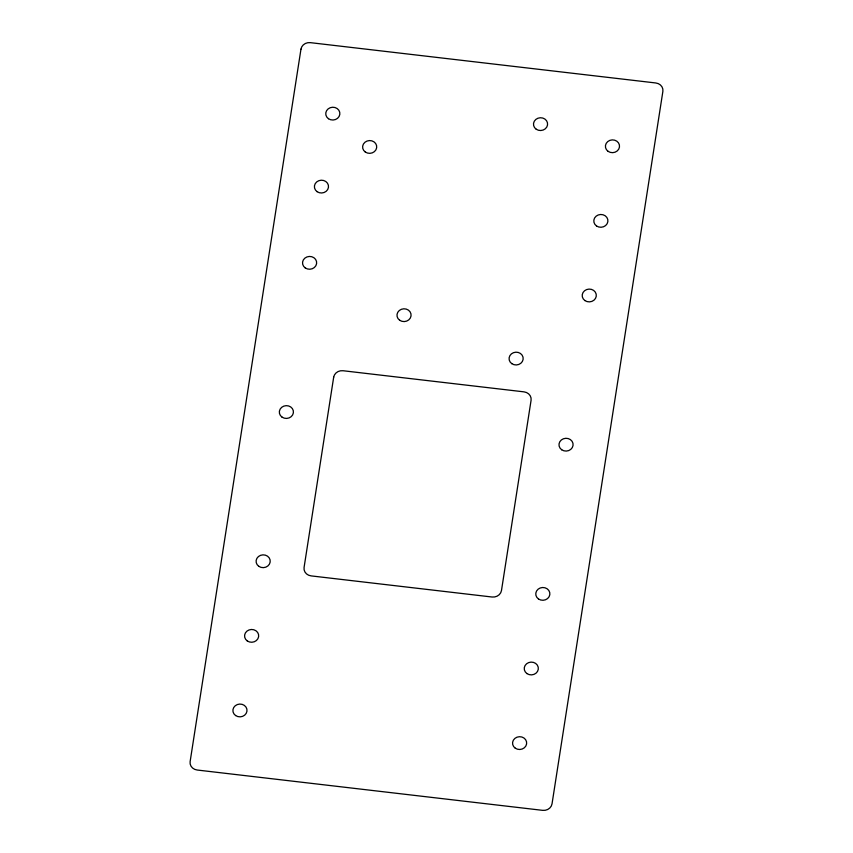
<?xml version="1.0" encoding="UTF-8"?>
<svg xmlns="http://www.w3.org/2000/svg" width="853" height="853" viewBox="0 0 853 853"><rect width="100%" height="100%" fill="white"/><g stroke="black" fill="none" stroke-linecap="round" stroke-linejoin="round"><path stroke-width="1.28" d="M300.97 49.154L190.123 761.612A8.306 7.517 -3.5 0 0 197.182 770.024L542.647 810.35A8.306 7.517 -3.5 0 0 552.03 803.846L662.877 91.388A8.306 7.517 -3.5 0 0 655.818 82.976L310.353 42.65A8.306 7.517 -3.5 0 0 300.97 49.154M333.672 377.239L304.073 567.469A8.306 7.517 -3.5 0 0 311.132 575.892L492.096 597.015A8.306 7.517 -3.5 0 0 501.479 590.511L531.078 400.281A8.306 7.517 -3.5 0 0 524.009 391.858L343.055 370.735A8.306 7.517 -3.5 0 0 333.672 377.239M538.478 598.977A7.059 6.387 -3.5 0 0 549.812 594.712A7.059 6.387 -3.5 0 0 540.184 587.994A7.059 6.387 -3.5 0 0 538.478 598.977M515.255 748.177A7.059 6.387 -3.5 0 0 526.6 743.912A7.059 6.387 -3.5 0 0 516.971 737.195A7.059 6.387 -3.5 0 0 515.255 748.177M561.69 449.766A7.059 6.387 -3.5 0 0 573.035 445.501A7.059 6.387 -3.5 0 0 563.396 438.783A7.059 6.387 -3.5 0 0 561.69 449.766M608.114 151.354A7.059 6.387 -3.5 0 0 619.459 147.089A7.059 6.387 -3.5 0 0 609.831 140.372A7.059 6.387 -3.5 0 0 608.114 151.354M584.902 300.565A7.059 6.387 -3.5 0 0 596.247 296.3A7.059 6.387 -3.5 0 0 586.608 289.583A7.059 6.387 -3.5 0 0 584.902 300.565M235.599 715.539A7.059 6.387 -3.5 0 0 246.943 711.274A7.059 6.387 -3.5 0 0 237.315 704.557A7.059 6.387 -3.5 0 0 235.599 715.539M258.811 566.339A7.059 6.387 -3.5 0 0 270.156 562.063A7.059 6.387 -3.5 0 0 260.528 555.346A7.059 6.387 -3.5 0 0 258.811 566.339M282.034 417.128A7.059 6.387 -3.5 0 0 293.368 412.863A7.059 6.387 -3.5 0 0 283.74 406.145A7.059 6.387 -3.5 0 0 282.034 417.128M305.246 267.927A7.059 6.387 -3.5 0 0 316.591 263.652A7.059 6.387 -3.5 0 0 306.952 256.934A7.059 6.387 -3.5 0 0 305.246 267.927M328.458 118.716A7.059 6.387 -3.5 0 0 339.803 114.451A7.059 6.387 -3.5 0 0 330.164 107.734A7.059 6.387 -3.5 0 0 328.458 118.716M247.274 640.944A7.059 6.387 -3.5 0 0 258.619 636.679A7.059 6.387 -3.5 0 0 248.991 629.962A7.059 6.387 -3.5 0 0 247.274 640.944M526.941 673.582A7.059 6.387 -3.5 0 0 538.275 669.317A7.059 6.387 -3.5 0 0 528.647 662.6A7.059 6.387 -3.5 0 0 526.941 673.582M536.196 129.219A7.059 6.387 -3.5 0 0 547.53 124.954A7.059 6.387 -3.5 0 0 537.902 118.236A7.059 6.387 -3.5 0 0 536.196 129.219M399.684 320.27A7.059 6.387 -3.5 0 0 411.029 316.005A7.059 6.387 -3.5 0 0 401.4 309.287A7.059 6.387 -3.5 0 0 399.684 320.27M365.319 152.037A7.059 6.387 -3.5 0 0 376.653 147.772A7.059 6.387 -3.5 0 0 367.025 141.054A7.059 6.387 -3.5 0 0 365.319 152.037M511.779 363.655A7.059 6.387 -3.5 0 0 523.113 359.39A7.059 6.387 -3.5 0 0 513.485 352.673A7.059 6.387 -3.5 0 0 511.779 363.655M596.514 225.96A7.059 6.387 -3.5 0 0 607.848 221.695A7.059 6.387 -3.5 0 0 598.22 214.977A7.059 6.387 -3.5 0 0 596.514 225.96M317.103 191.68A7.059 6.387 -3.5 0 0 328.448 187.415A7.059 6.387 -3.5 0 0 318.819 180.697A7.059 6.387 -3.5 0 0 317.103 191.68"/></g></svg>
